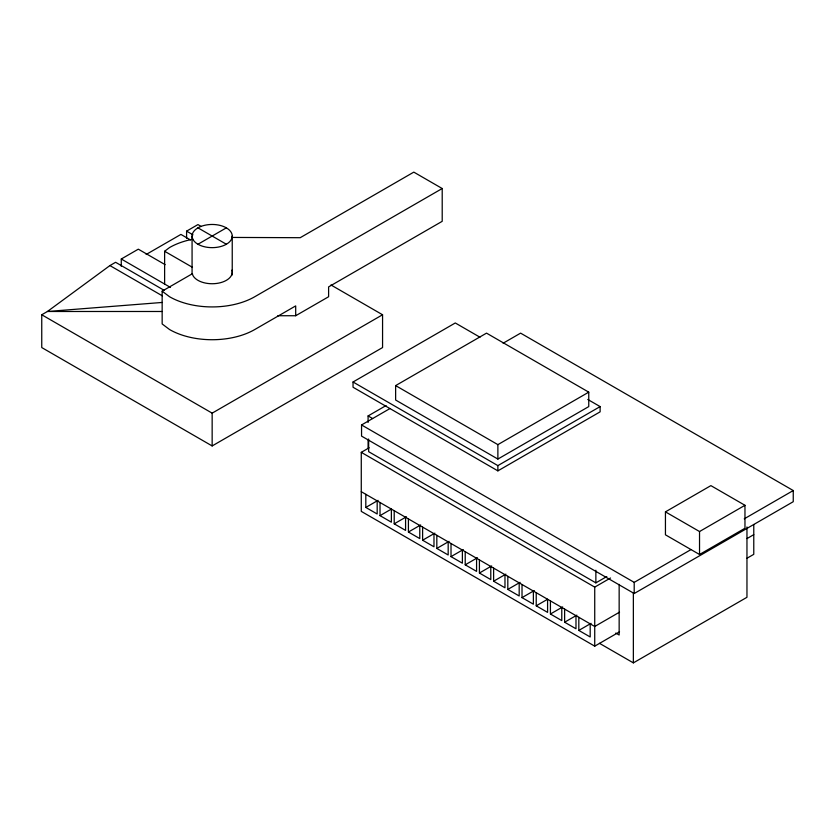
<?xml version="1.0" encoding="UTF-8"?>
<svg xmlns="http://www.w3.org/2000/svg" width="835" height="835" viewBox="0 0 835 835"><rect width="100%" height="100%" fill="white"/><g stroke="black" fill="none" stroke-linecap="round" stroke-linejoin="round"><path stroke-width="1.25" d="M619.539 631.824L594.729 646.154L361.273 511.375L361.273 452.34L369.164 447.779M389.955 408.555L361.555 424.952L361.555 436.11L634.203 593.518L793.25 501.699L793.25 490.542L520.602 333.134L503.119 343.227M368.652 439.074L368.652 451.683L595.866 582.861L606.784 576.557M395.633 385.603L395.633 400.028L497.879 459.062L588.759 406.593L588.759 392.158L486.523 333.134L395.633 385.603L497.879 444.637L588.759 392.158M497.879 459.062L497.879 444.637M610.521 578.008L594.729 587.12L594.729 646.154M595.866 582.861L595.866 570.242M634.203 593.518L634.203 582.371L691.004 549.576M665.443 511.865L665.443 534.817L699.532 554.492L744.966 528.263L744.966 505.3L710.888 485.626L665.443 511.865L699.532 531.54L744.966 505.3M699.532 554.492L699.532 531.54M747.001 558.239L753.775 554.336L753.775 524.495M164.62 284.036L164.62 251.262L169.557 247.546A60.245 34.788 0 0 1 192.802 239.207M164.057 290.267L115.595 262.294L109.917 265.572L47.428 311.486L41.75 314.764L41.75 347.558L212.153 445.942L382.566 347.558L382.566 314.764L330.942 284.954M121.273 266.386L121.273 259.007L138.318 249.174L165.132 264.653M146.156 254.477L180.913 234.416L190.463 239.927M186.591 238.518L186.591 231.138L197.958 224.573L201.256 226.483M197.958 244.248L226.358 227.851M277.825 315.734L295.694 315.734L295.694 305.902L254.758 329.533A60.245 34.788 0 0 1 169.557 329.533L162.157 323.949L162.157 291.175L192.426 273.692L192.76 275.143A20.082 11.596 0 0 0 216.505 283.462A20.082 11.596 0 0 0 231.932 270.123M295.694 315.734L328.604 296.738L328.604 286.896L442.206 221.317L442.206 188.522L254.758 296.738A60.245 34.788 0 0 1 169.557 296.738L162.157 291.175M41.75 314.764L212.153 413.148L382.566 314.764M587.777 399.464L600.125 406.593L600.125 411.843L497.879 470.867L353.038 387.242L353.038 381.992L455.284 322.968L479.979 337.225M368.089 422.447L368.089 415.934L386.083 405.549M365.813 494.32L365.813 507.43L378.067 500.363M380.019 502.513L380.019 515.633L391.156 509.204M394.214 510.717L394.214 523.827L406.468 516.761M353.038 381.992L497.879 465.617L600.125 406.593M408.419 518.911L408.419 532.031L420.673 524.954M422.614 527.115L422.614 540.224L434.868 533.158M436.82 535.308L436.82 548.428L449.073 541.351M451.015 543.512L451.015 556.621L463.268 549.555M465.22 551.705L465.22 564.825L477.474 557.749M479.415 559.909L479.415 573.019L491.669 565.953M493.621 568.103L493.621 581.223L505.874 574.146M507.816 576.307L507.816 589.416L520.069 582.35M522.021 584.5L522.021 597.62L534.275 590.543M536.227 592.704L536.227 605.813L547.363 599.384M550.422 600.897L550.422 614.017L562.675 606.941M564.627 609.101L564.627 622.211L576.87 615.144M744.246 518.838L793.25 490.542M578.822 617.295L578.822 630.415L591.076 623.338M619.539 612.149L594.729 626.48L361.273 491.69M747.001 538.565L753.775 534.65M599.488 643.326L633.358 662.875L746.96 597.296L746.96 526.948M162.084 302.458L47.428 311.486L161.98 311.486M231.577 237.432L300.203 237.704L413.805 172.125L442.206 188.522M197.958 227.851L226.358 244.248M186.591 231.138L192.989 234.823M164.62 251.262L192.478 267.336M121.273 259.007L170.434 287.397M109.917 265.572L162.355 295.851M368.089 415.934L372.608 418.544M361.555 424.952L634.203 582.371M361.273 452.34L594.729 587.12M615.771 633.055L619.153 635.007L619.153 584.385M365.813 507.43L377.18 513.995L377.18 500.875M380.019 515.633L391.375 522.188L391.375 509.079M394.214 523.827L405.58 530.392L405.58 517.272M408.419 532.031L419.775 538.585L419.775 525.476M422.614 540.224L433.981 546.789L433.981 533.669M436.82 548.428L448.176 554.983L448.176 541.873M451.015 556.621L462.381 563.187L462.381 550.067M465.22 564.825L476.576 571.38L476.576 558.271M479.415 573.019L490.782 579.584L490.782 566.464M493.621 581.223L504.977 587.777L504.977 574.668M507.816 589.416L519.182 595.981L519.182 582.861M522.021 597.62L533.377 604.175L533.377 591.055M536.227 605.813L547.583 612.379L547.583 599.259M550.422 614.017L561.778 620.572L561.778 607.452M564.627 622.211L575.983 628.776L575.983 615.656M578.822 630.415L590.188 636.969L590.188 623.849M633.358 592.537L633.358 662.875M497.879 465.617L497.879 470.867M368.089 439.387L368.089 448.51M232.234 236.054A20.082 11.596 0 0 1 202.112 246.095A20.082 11.596 0 0 1 202.112 226.014A20.082 11.596 0 0 1 232.234 236.054L232.234 274.955M212.153 413.148L212.153 445.942M192.071 236.054L192.071 273.65"/></g></svg>
